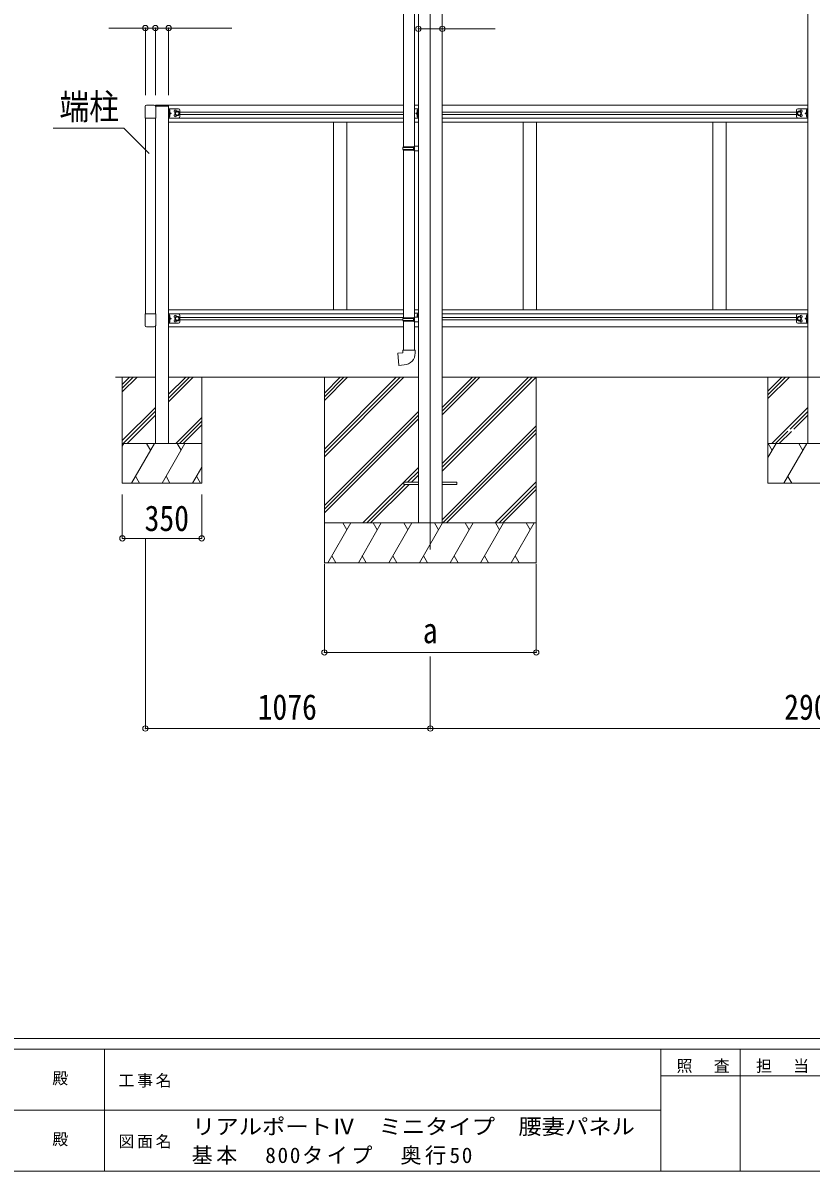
# Model space of a CAD drawing. Units: millimetres at full size; some dimension numbers follow another scale. Extents: x -5590 to 5652, y -3902 to 3858.
# Drawn here: x -576 to 2399, y -3902 to 434 of the extents above; entities that cross this region are included whole.
import ezdxf
from ezdxf.enums import TextEntityAlignment as Align

# ---------------------------------------------------------------- set-up
doc = ezdxf.new("R2010")
doc.units = ezdxf.units.MM
doc.header["$LTSCALE"] = 20
doc.header["$PDMODE"] = 32
doc.header["$PDSIZE"] = 20
doc.linetypes.add('DASHED3', pattern=[4, 3, -1])
for name, color, linetype, lineweight in [('0-0_0', 7, 'Continuous', 9), ('0-1_本体', 4, 'Continuous', 9), ('0-2_部品', 7, 'Continuous', 9), ('0-8_PARTS2', 2, 'Continuous', 9), ('0-A_寸法', 7, 'Continuous', 9), ('1-0_FRAME', 7, 'Continuous', 9), ('1-1_GLASS', 4, 'Continuous', 9), ('1-2_GLASS_SEAL', 7, 'Continuous', 9), ('F-0_240', 7, 'Continuous', 9)]:
    doc.layers.add(name, color=color, linetype=linetype, lineweight=lineweight)
doc.styles.add('ＭＳ ゴシック', font='')
doc.styles.get('ＭＳ ゴシック').set_extended_font_data('MS Gothic')

msp = doc.modelspace()

# ---------------------------------------------------------------- linework, layer by layer
at = {"layer": '0-0_0'}
for p, q in [((916.79, -904.45), (-26.01, -904.45)), ((561.99, -904.45), (561.99, -1604.45)), ((561.99, -1175.95), (833.49, -904.45)), ((561.99, -1190.09), (847.64, -904.45)), ((561.99, -1204.24), (861.78, -904.45)), ((561.99, -963.82), (621.36, -904.45)), ((561.99, -977.96), (635.5, -904.45)), ((561.99, -992.11), (649.65, -904.45)), ((1007.19, -1258.51), (1361.26, -904.45)), ((1007.19, -1230.23), (1332.97, -904.45)), ((1007.19, -1244.37), (1347.11, -904.45)), ((1007.19, -1046.38), (1149.12, -904.45)), ((1007.19, -1032.24), (1134.98, -904.45)), ((1007.19, -1018.1), (1120.84, -904.45)), ((1007.19, -904.45), (3816.79, -904.45)), ((1361.99, -904.45), (1361.99, -1604.45)), ((561.99, -1388.08), (916.79, -1033.29)), ((561.99, -1402.23), (916.79, -1047.43)), ((561.99, -1416.37), (916.79, -1061.57)), ((1007.19, -1442.36), (1361.99, -1087.56)), ((1009.24, -1454.45), (1361.99, -1101.71)), ((1023.39, -1454.45), (1361.99, -1115.85)), ((707.76, -1454.45), (916.79, -1245.42)), ((876.4, -1299.95), (916.79, -1259.56)), ((890.54, -1299.95), (916.79, -1273.7)), ((1207.23, -1454.45), (1361.99, -1299.69)), ((721.9, -1454.45), (867.4, -1308.95)), ((736.04, -1454.45), (881.54, -1308.95)), ((1221.37, -1454.45), (1361.99, -1313.84)), ((1235.52, -1454.45), (1361.99, -1327.98)), ((1361.99, -1454.45), (561.99, -1454.45)), ((574.7, -1604.45), (661.3, -1454.45)), ((646.3, -1480.43), (631.3, -1454.45)), ((690.17, -1604.45), (776.77, -1454.45)), ((761.77, -1480.43), (746.77, -1454.45)), ((805.64, -1604.45), (892.24, -1454.45)), ((877.24, -1480.43), (862.24, -1454.45)), ((921.11, -1604.45), (1007.71, -1454.45)), ((992.71, -1480.43), (977.71, -1454.45)), ((1036.58, -1604.45), (1123.18, -1454.45)), ((1108.18, -1480.43), (1093.18, -1454.45)), ((1152.05, -1604.45), (1238.65, -1454.45)), ((1208.65, -1454.45), (1223.65, -1480.43)), ((1267.52, -1604.45), (1354.12, -1454.45)), ((1324.12, -1454.45), (1339.12, -1480.43)), ((589.69, -1578.47), (604.69, -1604.45)), ((705.16, -1578.47), (720.16, -1604.45)), ((820.64, -1578.47), (835.63, -1604.45)), ((936.11, -1578.47), (951.1, -1604.45)), ((1051.57, -1578.47), (1066.57, -1604.45)), ((1167.04, -1578.47), (1182.04, -1604.45)), ((1282.51, -1578.47), (1297.51, -1604.45)), ((561.99, -1604.45), (1361.99, -1604.45))]:
    msp.add_line(p, q, dxfattribs=at)
at = {"layer": '0-1_本体'}
for p, q in [((916.99, 1021.93), (916.99, -1454.45)), ((1006.99, 1021.93), (1006.99, -1454.45))]:
    msp.add_line(p, q, dxfattribs=at)
at = {"layer": '0-2_部品'}
for p, q in [((860.79, 709.49), (860.79, -34.7)), ((902.79, 706.93), (902.79, -32.14)), ((858.79, -36.7), (859.79, -34.7)), ((858.79, -36.7), (859.79, -34.7)), ((858.79, -36.7), (902.79, -36.7)), ((858.79, -36.7), (858.79, -44.7)), ((858.79, -36.7), (902.79, -36.7)), ((858.79, -36.7), (858.79, -44.7)), ((859.79, -34.7), (902.79, -34.7)), ((859.79, -34.7), (902.79, -34.7)), ((898.31, -36.7), (897.88, -34.7)), ((898.31, -36.7), (897.88, -34.7)), ((900.79, -32.2), (916.79, -31.72)), ((900.79, -34.2), (900.79, -32.2)), ((900.79, -34.2), (902.79, -34.2)), ((916.79, -31.72), (916.79, -49.67)), ((916.79, -31.72), (916.79, -49.67)), ((858.79, -44.7), (902.79, -44.7)), ((858.79, -44.7), (859.79, -46.7)), ((858.79, -44.7), (902.79, -44.7)), ((858.79, -44.7), (859.79, -46.7)), ((859.79, -46.7), (902.79, -46.7)), ((859.79, -46.7), (902.79, -46.7)), ((860.79, -46.7), (860.79, -679.45)), ((900.79, -49.2), (900.79, -47.2)), ((900.79, -49.2), (900.79, -47.2)), ((900.79, -49.2), (916.79, -49.67)), ((900.79, -49.2), (916.79, -49.67)), ((902.79, -49.25), (902.76, -677.3)), ((858.79, -681.95), (859.79, -679.95)), ((858.79, -681.95), (859.79, -679.95)), ((858.79, -681.95), (902.79, -681.95)), ((858.79, -681.95), (858.79, -689.95)), ((858.79, -681.95), (902.79, -681.95)), ((858.79, -681.95), (858.79, -689.95)), ((858.79, -689.95), (902.79, -689.95)), ((858.79, -689.95), (859.79, -691.95)), ((858.79, -689.95), (902.79, -689.95)), ((858.79, -689.95), (859.79, -691.95)), ((859.79, -679.95), (902.79, -679.95)), ((859.79, -679.95), (902.79, -679.95)), ((859.79, -691.95), (902.79, -691.95)), ((859.79, -691.95), (902.79, -691.95)), ((860.79, -691.95), (860.79, -801.86)), ((898.31, -681.95), (897.88, -679.95)), ((898.31, -681.95), (897.88, -679.95)), ((900.79, -677.36), (916.79, -676.88)), ((900.79, -679.36), (900.79, -677.36)), ((900.79, -679.36), (902.79, -679.36)), ((900.79, -694.45), (900.79, -692.45)), ((900.79, -694.45), (900.79, -692.45)), ((902.79, -679.45), (902.79, -679.36)), ((916.79, -676.88), (916.79, -679.45)), ((916.79, -676.98), (916.79, -694.92)), ((916.79, -676.98), (916.79, -694.92)), ((900.79, -694.45), (916.79, -694.92)), ((900.79, -694.45), (916.79, -694.92)), ((902.79, -694.51), (902.79, -801.86)), ((858.79, -801.86), (904.79, -801.86)), ((858.79, -811.86), (858.79, -801.86)), ((904.79, -801.86), (904.79, -812.77))]:
    msp.add_line(p, q, dxfattribs=at)
at = {"layer": '0-2_部品', "color": 4}
for p, q in [((861.99, -1299.95), (861.99, -1308.95)), ((861.99, -1299.95), (916.79, -1299.95)), ((1007.19, -1299.95), (1061.99, -1299.95)), ((1061.99, -1299.95), (1061.99, -1308.95)), ((861.99, -1308.95), (916.79, -1308.95)), ((1007.19, -1308.95), (1061.99, -1308.95))]:
    msp.add_line(p, q, dxfattribs=at)
at = {"layer": '0-2_部品'}
for points in [[(898.31, -36.7), (898.31, -44.7), (897.88, -46.7)], [(898.31, -36.7), (898.31, -44.7), (897.88, -46.7)], [(900.79, -47.2), (902.79, -47.2), (902.79, -34.2)], [(900.79, -47.2), (902.79, -47.2), (902.79, -34.2)], [(898.31, -681.95), (898.31, -689.95), (897.88, -691.95)], [(898.31, -681.95), (898.31, -689.95), (897.88, -691.95)], [(900.79, -692.45), (902.79, -692.45), (902.79, -679.45)], [(900.79, -692.45), (902.79, -692.45), (902.79, -679.45)], [(863.71, -857.6), (842.88, -859.42), (838.87, -813.6), (858.79, -811.86)]]:
    msp.add_lwpolyline(points, dxfattribs=at)
msp.add_arc((859.79, -812.77), 45, 275, 0, dxfattribs=at)
at = {"layer": '0-8_PARTS2'}
msp.add_line((961.99, 1195.55), (961.99, -1554.45), dxfattribs=at)
at = {"layer": '0-A_寸法', "color": 6}
for p, q in [((-114.01, 414.29), (-114.01, 161.52)), ((-76.01, 414.29), (-76.01, 161.52)), ((-26.01, 414.29), (-26.01, 161.52)), ((916.99, 411.51), (1006.99, 411.51)), ((1006.99, 411.51), (1206.99, 411.51)), ((-201.01, -1512.63), (-201.01, -1346.7)), ((98.99, -1512.63), (98.99, -1346.7)), ((-201.01, -1512.63), (98.99, -1512.63)), ((-114.01, -2230.69), (-114.01, -1512.63)), ((561.99, -1943.48), (561.99, -1608.39)), ((1361.99, -1943.48), (1361.99, -1608.39)), ((561.99, -1943.48), (1361.99, -1943.48)), ((961.99, -2230.69), (961.99, -1959.3)), ((-114.01, -2230.69), (961.99, -2230.69)), ((961.99, -2230.69), (3861.99, -2230.69))]:
    msp.add_line(p, q, dxfattribs=at)
at = {"layer": '0-A_寸法'}
for p, q in [((-115.01, 73.95), (-115.01, 117.65)), ((-109.51, 123.15), (-80.51, 123.15)), ((-76.01, 122.84), (-26.01, 122.84)), ((-76.01, 122.84), (-76.01, 121)), ((-75.39, 119.84), (-26.01, 119.84)), ((-75.01, 117.65), (-75.01, 73.95)), ((-26.01, -1154.16), (-26.01, 122.84)), ((-26.01, 74.65), (-26.01, 109.65)), ((10.99, 109.65), (-26.01, 109.65)), ((-23.51, 74.65), (-23.51, 109.65)), ((-23.51, 105.85), (-23.22, 105.85)), ((-23.51, 105.85), (-23.51, 96.45)), ((-23.22, 96.45), (-23.51, 96.45)), ((-23.51, 92.15), (-16.51, 92.15)), ((-23.22, 87.85), (-23.51, 87.85)), ((-23.51, 78.45), (-23.51, 87.85)), ((-23.22, 105.85), (-23.22, 96.45)), ((-23.22, 78.45), (-23.22, 87.85)), ((15.99, 79.65), (15.99, 104.65)), ((-75.01, 73.95), (-115.01, 73.95)), ((-114.01, -664.65), (-114.01, 73.95)), ((-76.01, 73.95), (-76.01, -664.65)), ((10.99, 74.65), (-26.01, 74.65)), ((-23.51, 78.45), (-23.22, 78.45)), ((-115.01, -664.65), (-115.01, -708.35)), ((-75.01, -664.65), (-115.01, -664.65)), ((-75.01, -708.35), (-75.01, -664.65)), ((-26.01, -700.35), (-26.01, -665.35)), ((10.99, -665.35), (-26.01, -665.35)), ((-23.51, -700.35), (-23.51, -665.35)), ((-23.51, -669.15), (-23.22, -669.15)), ((-23.51, -669.15), (-23.51, -678.55)), ((-23.22, -678.55), (-23.51, -678.55)), ((-23.51, -682.85), (-16.51, -682.85)), ((-23.22, -687.15), (-23.51, -687.15)), ((-23.51, -696.55), (-23.51, -687.15)), ((-23.22, -669.15), (-23.22, -678.55)), ((-23.22, -696.55), (-23.22, -687.15)), ((15.99, -695.35), (15.99, -670.35)), ((-109.51, -713.85), (-80.51, -713.85)), ((-76.01, -1154.16), (-76.01, -711.32)), ((10.99, -700.35), (-26.01, -700.35)), ((-23.51, -696.55), (-23.22, -696.55)), ((-76.01, -904.16), (-227.3, -904.16)), ((-201.01, -904.16), (-201.01, -1304.16)), ((-201.01, -931.5), (-173.66, -904.16)), ((-201.01, -945.65), (-159.52, -904.16)), ((-201.01, -959.79), (-145.38, -904.16)), ((-26.01, -996.92), (66.76, -904.16)), ((-26.01, -982.78), (52.61, -904.16)), ((-26.01, -968.64), (38.47, -904.16)), ((98.99, -1304.16), (98.99, -904.16)), ((-201.01, -1143.63), (-76.01, -1018.64)), ((-197.39, -1154.16), (-76.01, -1032.78)), ((-183.25, -1154.16), (-76.01, -1046.92)), ((0.6, -1154.16), (98.99, -1055.77)), ((14.74, -1154.16), (98.99, -1069.91)), ((28.89, -1154.16), (98.99, -1084.05)), ((-201.01, -1163.97), (-195.34, -1154.16)), ((-201.01, -1154.16), (98.99, -1154.16)), ((-166.47, -1304.16), (-79.87, -1154.16)), ((-94.87, -1180.14), (-109.88, -1154.16)), ((-51.01, -1304.16), (35.6, -1154.16)), ((20.6, -1180.14), (5.6, -1154.16)), ((64.47, -1304.16), (98.99, -1244.35)), ((-151.48, -1278.18), (-136.48, -1304.16)), ((-36.01, -1278.18), (-21.01, -1304.16)), ((79.46, -1278.18), (94.46, -1304.16)), ((-201.01, -1304.16), (98.99, -1304.16))]:
    msp.add_line(p, q, dxfattribs=at)
at = {"layer": '0-A_寸法', "linetype": 'DASHED3'}
for p, q in [((-26.01, 103.9), (-23.51, 103.9)), ((-26.01, 98.4), (-23.51, 98.4)), ((-23.48, 102.29), (-24.09, 101.15)), ((-23.48, 100), (-24.09, 101.15)), ((-21.4, 103.3), (-23.42, 102.29)), ((-21.4, 99), (-23.42, 100)), ((-26.01, 85.9), (-23.51, 85.9)), ((-26.01, 80.4), (-23.51, 80.4)), ((-23.48, 84.29), (-24.09, 83.15)), ((-23.48, 82), (-24.09, 83.15)), ((-21.4, 85.3), (-23.42, 84.29)), ((-21.4, 81), (-23.42, 82)), ((-26.01, -671.1), (-23.51, -671.1)), ((-26.01, -676.6), (-23.51, -676.6)), ((-26.01, -689.1), (-23.51, -689.1)), ((-23.48, -672.71), (-24.09, -673.85)), ((-23.48, -675), (-24.09, -673.85)), ((-23.48, -690.71), (-24.09, -691.85)), ((-23.48, -693), (-24.09, -691.85)), ((-21.4, -671.7), (-23.42, -672.71)), ((-21.4, -676), (-23.42, -675)), ((-21.4, -689.7), (-23.42, -690.71)), ((-21.4, -694), (-23.42, -693)), ((-26.01, -694.6), (-23.51, -694.6))]:
    msp.add_line(p, q, dxfattribs=at)
at = {"layer": '0-A_寸法', "color": 6}
msp.add_lwpolyline([(-251.54, 414.29), (-76.01, 414.29), (213.01, 414.29)], dxfattribs=at)
at = {"layer": '0-A_寸法'}
for points in [[(-22.91, 87.57), (-16.51, 92.15), (-22.91, 96.72)], [(-99.4, -59.86), (-195.04, 35.78), (-461.48, 35.78)], [(-22.91, -687.43), (-16.51, -682.85), (-22.91, -678.28)]]:
    msp.add_lwpolyline(points, dxfattribs=at)
for points in [[(5.99, 99.65), (-0.51, 95.9), (-0.51, 88.4), (5.99, 84.64), (12.49, 88.4), (12.49, 95.9)], [(5.99, -675.35), (-0.51, -679.1), (-0.51, -686.6), (5.99, -690.36), (12.49, -686.6), (12.49, -679.1)]]:
    msp.add_lwpolyline(points, close=True, dxfattribs=at)
for centre, radius in [((5.99, 92.15), 8.5), ((5.99, 92.15), 7.5), ((5.99, 92.15), 6.5), ((5.99, -682.85), 8.5), ((5.99, -682.85), 7.5), ((5.99, -682.85), 6.5)]:
    msp.add_circle(centre, radius, dxfattribs=at)
for centre, radius, start, end in [((-109.51, 117.65), 5.5, 90, 180), ((-80.51, 117.65), 5.5, 0, 90), ((-27.11, 101.15), 6.1, 309.60193, 50.39807), ((-27.11, 83.15), 6.1, 309.60193, 50.39807), ((-1.01, 100.65), 4.25, 353.70569, 265.23923), ((-1.01, 83.65), 4.25, 94.76077, 6.29431), ((10.99, 104.65), 5, 0, 90), ((10.99, 79.65), 5, 270, 0), ((-27.11, -673.85), 6.1, 309.60193, 50.39807), ((-27.11, -691.85), 6.1, 309.60193, 50.39807), ((-1.01, -674.35), 4.25, 353.70569, 265.23923), ((-1.01, -691.35), 4.25, 94.76077, 6.29431), ((10.99, -670.35), 5, 0, 90), ((-109.51, -708.35), 5.5, 180, 270), ((-80.51, -708.35), 5.5, 270, 0), ((10.99, -695.35), 5, 270, 0)]:
    msp.add_arc(centre, radius, start, end, dxfattribs=at)
at = {"layer": '0-A_寸法', "color": 6}
for p in [(-114.01, 414.29), (-76.01, 414.29), (-26.01, 414.29), (916.99, 411.51), (1006.99, 411.51), (-201.01, -1512.63), (98.99, -1512.63), (561.99, -1943.48), (1361.99, -1943.48), (-114.01, -2230.69), (961.99, -2230.69)]:
    msp.add_point(p, dxfattribs=at)
at = {"layer": '1-0_FRAME'}
for p, q in [((2236.99, -985.08), (2317.62, -904.45)), ((2236.99, -970.94), (2303.48, -904.45)), ((2236.99, -956.8), (2289.34, -904.45)), ((2236.99, -904.45), (2236.99, -1304.45)), ((2251.47, -1154.45), (2386.99, -1018.93)), ((2320.11, -1099.95), (2386.99, -1033.07)), ((2334.25, -1099.95), (2386.99, -1047.22)), ((2265.61, -1154.45), (2311.99, -1108.07)), ((2279.75, -1154.45), (2325.25, -1108.95)), ((2236.99, -1154.45), (2586.99, -1154.45)), ((2236.99, -1207.57), (2267.66, -1154.45)), ((2252.66, -1180.44), (2237.65, -1154.45)), ((2296.52, -1304.45), (2383.13, -1154.45)), ((2368.13, -1180.44), (2353.12, -1154.45)), ((2311.52, -1278.47), (2326.52, -1304.45))]:
    msp.add_line(p, q, dxfattribs=at)
msp.add_lwpolyline([(2236.99, -1304.45), (2586.99, -1304.45), (2586.99, -904.45)], dxfattribs=at)
at = {"layer": '1-1_GLASS'}
for p, q in [((2386.99, 978.79), (2386.99, -1154.45)), ((860.79, 122.65), (-26.01, 122.65)), ((15.99, 96.65), (860.79, 96.65)), ((15.99, 87.65), (860.79, 87.65)), ((916.99, 122.65), (902.79, 122.65)), ((2386.89, 122.65), (1007.19, 122.65)), ((1007.19, 96.65), (2344.89, 96.65)), ((1007.19, 87.65), (2344.89, 87.65)), ((-26.01, 74.15), (860.79, 74.15)), ((860.79, 58.65), (-26.01, 58.65)), ((596.99, 58.65), (596.99, -649.35)), ((646.99, 58.65), (646.99, -649.35)), ((902.79, 58.65), (916.99, 58.65)), ((902.99, 74.15), (916.99, 74.15)), ((1007.19, 74.15), (2386.89, 74.15)), ((1007.19, 58.65), (2386.89, 58.65)), ((1312.99, 58.65), (1312.99, -649.35)), ((1362.99, 58.65), (1362.99, -649.35)), ((2028.99, 58.65), (2028.99, -649.35)), ((2078.99, 58.65), (2078.99, -649.35)), ((-26.01, -649.35), (860.79, -649.35)), ((902.99, -649.35), (916.99, -649.35)), ((1007.19, -649.35), (2386.89, -649.35)), ((-26.01, -664.85), (860.79, -664.85)), ((15.99, -678.35), (860.79, -678.35)), ((15.99, -687.35), (858.79, -687.35)), ((1007.19, -664.85), (2386.89, -664.85)), ((1007.19, -678.35), (2344.89, -678.35)), ((1007.19, -687.35), (2344.89, -687.35)), ((-26.01, -713.35), (860.79, -713.35)), ((902.99, -713.35), (916.99, -713.35)), ((1007.19, -713.35), (2386.89, -713.35))]:
    msp.add_line(p, q, dxfattribs=at)
at = {"layer": '1-2_GLASS_SEAL'}
for p, q in [((902.99, 109.65), (916.99, 109.65)), ((914.49, 92.15), (907.49, 92.15)), ((912.38, 103.3), (914.4, 102.29)), ((912.38, 99), (914.4, 100)), ((914.49, 105.85), (914.2, 105.85)), ((914.2, 105.85), (914.2, 96.45)), ((914.2, 96.45), (914.49, 96.45)), ((914.2, 87.85), (914.49, 87.85)), ((914.2, 78.45), (914.2, 87.85)), ((914.47, 102.29), (915.08, 101.15)), ((914.47, 100), (915.08, 101.15)), ((914.49, 74.65), (914.49, 109.65)), ((914.49, 105.85), (914.49, 96.45)), ((914.49, 78.45), (914.49, 87.85)), ((916.99, 74.65), (916.99, 109.65)), ((2344.89, 104.65), (2344.89, 79.65)), ((2348.39, 88.39), (2354.89, 84.64)), ((2349.89, 109.65), (2386.89, 109.65)), ((2384.39, 92.15), (2377.39, 92.15)), ((2382.28, 103.3), (2384.3, 102.29)), ((2382.28, 99), (2384.3, 100)), ((2384.39, 105.85), (2384.1, 105.85)), ((2384.1, 105.85), (2384.1, 96.45)), ((2384.1, 96.45), (2384.39, 96.45)), ((2384.1, 87.85), (2384.39, 87.85)), ((2384.1, 78.45), (2384.1, 87.85)), ((2384.36, 102.29), (2384.97, 101.15)), ((2384.36, 100), (2384.97, 101.15)), ((2384.39, 109.65), (2384.39, 74.65)), ((2384.39, 105.85), (2384.39, 96.45)), ((2384.39, 78.45), (2384.39, 87.85)), ((2386.89, 109.65), (2386.89, 74.65)), ((902.99, 74.65), (916.99, 74.65)), ((912.38, 85.3), (914.4, 84.29)), ((912.38, 81), (914.4, 82)), ((914.49, 78.45), (914.2, 78.45)), ((914.47, 84.29), (915.08, 83.15)), ((914.47, 82), (915.08, 83.15)), ((2349.89, 74.65), (2386.89, 74.65)), ((2382.28, 85.3), (2384.3, 84.29)), ((2382.28, 81), (2384.3, 82)), ((2384.39, 78.45), (2384.1, 78.45)), ((2384.36, 84.29), (2384.97, 83.15)), ((2384.36, 82), (2384.97, 83.15)), ((902.99, -662.35), (916.99, -662.35)), ((911.42, -677.04), (913.89, -675.28)), ((912.38, -668.7), (914.4, -669.71)), ((912.38, -673), (914.4, -672)), ((914.49, -666.15), (914.2, -666.15)), ((914.2, -666.15), (914.2, -675.55)), ((914.2, -675.55), (914.49, -675.55)), ((914.47, -669.71), (915.08, -670.85)), ((914.47, -672), (915.08, -670.85)), ((914.49, -676.95), (914.49, -662.35)), ((914.49, -666.15), (914.49, -675.55)), ((2344.89, -670.35), (2344.89, -695.35)), ((2348.39, -686.61), (2354.89, -690.36)), ((2349.89, -665.35), (2386.89, -665.35)), ((2384.39, -682.85), (2377.39, -682.85)), ((2382.28, -671.7), (2384.3, -672.71)), ((2382.28, -676), (2384.3, -675)), ((2382.28, -689.7), (2384.3, -690.71)), ((2382.28, -694), (2384.3, -693)), ((2384.39, -669.15), (2384.1, -669.15)), ((2384.1, -669.15), (2384.1, -678.55)), ((2384.1, -678.55), (2384.39, -678.55)), ((2384.1, -687.15), (2384.39, -687.15)), ((2384.1, -696.55), (2384.1, -687.15)), ((2384.36, -672.71), (2384.97, -673.85)), ((2384.36, -675), (2384.97, -673.85)), ((2384.36, -690.71), (2384.97, -691.85)), ((2384.36, -693), (2384.97, -691.85)), ((2384.39, -665.35), (2384.39, -700.35)), ((2384.39, -669.15), (2384.39, -678.55)), ((2384.39, -696.55), (2384.39, -687.15)), ((2386.89, -665.35), (2386.89, -700.35)), ((2349.89, -700.35), (2386.89, -700.35)), ((2384.39, -696.55), (2384.1, -696.55))]:
    msp.add_line(p, q, dxfattribs=at)
for points in [[(913.89, 87.58), (907.49, 92.15), (913.89, 96.72)], [(2354.89, 84.64), (2361.39, 88.39), (2361.39, 95.9), (2354.89, 99.65), (2348.39, 95.9)], [(2383.79, 96.72), (2377.39, 92.15), (2383.79, 87.57)], [(2354.89, -690.36), (2361.39, -686.61), (2361.39, -679.1), (2354.89, -675.35), (2348.39, -679.1)], [(2383.79, -678.28), (2377.39, -682.85), (2383.79, -687.43)]]:
    msp.add_lwpolyline(points, dxfattribs=at)
for centre, radius in [((2354.89, 92.15), 8.5), ((2354.89, 92.15), 7.5), ((2354.89, 92.15), 6.5), ((2354.89, -682.85), 8.5), ((2354.89, -682.85), 7.5), ((2354.89, -682.85), 6.5)]:
    msp.add_circle(centre, radius, dxfattribs=at)
for centre, radius, start, end in [((918.09, 101.15), 6.1, 129.60193, 230.39807), ((918.09, 83.15), 6.1, 129.60193, 230.39807), ((2349.89, 104.65), 5, 90.00022, 180.00022), ((2361.89, 100.65), 4.25, 274.76099, 186.29453), ((2361.89, 83.65), 4.25, 173.70591, 85.23945), ((2387.99, 101.15), 6.1, 129.60215, 230.3983), ((2387.99, 83.15), 6.1, 129.60215, 230.3983), ((2349.89, 79.65), 5, 180.00022, 270.00022), ((918.09, -670.85), 6.1, 129.60193, 230.39807), ((2349.89, -670.35), 5, 90.00022, 180.00022), ((2361.89, -674.35), 4.25, 274.76099, 186.29453), ((2361.89, -691.35), 4.25, 173.70591, 85.23945), ((2387.99, -673.85), 6.1, 129.60215, 230.3983), ((2387.99, -691.85), 6.1, 129.60215, 230.3983), ((2349.89, -695.35), 5, 180.00022, 270.00022)]:
    msp.add_arc(centre, radius, start, end, dxfattribs=at)
at = {"layer": 'F-0_240', "color": 5}
for p, q in [((-5590.3, -3401.77), (5369.7, -3401.77)), ((-5590.3, -3441.77), (3591.86, -3441.77)), ((-268.14, -3441.77), (-268.14, -3901.77)), ((1831.86, -3441.77), (1831.86, -3901.77)), ((2131.86, -3441.77), (2131.86, -3901.77)), ((1831.86, -3541.77), (3031.86, -3541.77)), ((-2268.14, -3671.77), (1831.86, -3671.77)), ((-5590.3, -3901.77), (5369.7, -3901.77))]:
    msp.add_line(p, q, dxfattribs=at)

# ---------------------------------------------------------------- texts
at = {"layer": '0-A_寸法', "style": 'ＭＳ ゴシック', "width": 0.85}
for s, p in [('端柱', (-438.21, 40.14)), ('350', (-117.01, -1513.99)), ('a', (933.49, -1937.48)), ('1076', (309.99, -2226.69)), ('2900', (2297.99, -2226.69))]:
    msp.add_text(s, height=96.77, dxfattribs=at).set_placement(p, align=Align.BOTTOM_LEFT)
at = {"layer": 'F-0_240', "style": 'ＭＳ ゴシック'}
for p in [(-465.28, -3586.77), (-465.28, -3816.77)]:
    msp.add_text('殿', height=43.99, dxfattribs=at).set_placement(p, align=Align.BOTTOM_LEFT)
at = {"layer": 'F-0_240', "style": 'ＭＳ ゴシック', "width": 1.1}
msp.add_text('リアルポートⅣ\u3000ミニタイプ\u3000腰妻パネル', height=58.65, dxfattribs=at).set_placement((62.48, -3780.7), align=Align.BOTTOM_LEFT)
at = {"layer": 'F-0_240', "attachment_point": 7, "style": 'ＭＳ ゴシック'}
for s, insert, char_height in [('\\T1.17;照\u3000査', (1891.86, -3531.77), 43.99), ('\\T1.17;担\u3000当', (2191.86, -3531.77), 43.99), ('\\T1.17;工事名', (-215.4, -3586.77), 43.99), ('\\T1.17;図面名', (-215.4, -3816.77), 43.99), ('\\T1.16;基本\u3000800タイプ\u3000奥行50', (60.44, -3878.03), 58.65)]:
    msp.add_mtext(s, dxfattribs=dict(at, insert=insert, char_height=char_height))

doc.saveas('drawing.dxf')
